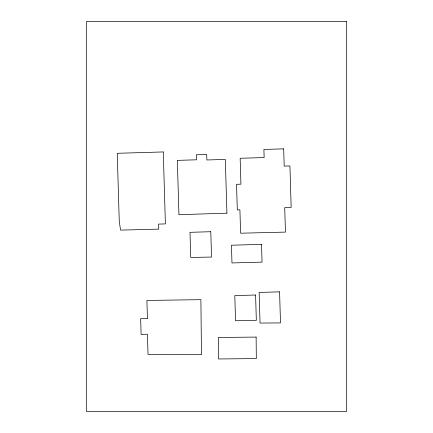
<?xml version="1.0" encoding="UTF-8"?>
<svg xmlns="http://www.w3.org/2000/svg" width="433" height="433" viewBox="0 0 433 433"><rect width="100%" height="100%" fill="white"/><g stroke="black" fill="none" stroke-linecap="round" stroke-linejoin="round"><path stroke-width="0.65" d="M226.908 213.177L178.937 214.687L177.335 160.372L196.447 159.809L196.301 154.792L206.709 154.489L206.871 159.977L225.322 159.431L226.908 213.177M163.273 151.94L117.246 153.298L119.259 221.398L120.569 230.129L158.77 229.122L158.619 224.099L165.395 223.899L163.273 151.94M283.675 148.855L263.903 149.439L264.141 157.563L240.153 158.272L240.916 184.177L236.548 184.306L237.306 209.902L239.909 209.826L240.602 233.203L285.444 232.11L284.719 207.661L291.16 207.472L289.931 165.931L284.183 166.099L283.675 148.855M210.779 231.715L189.984 232.326L190.726 257.44L211.526 257.061L210.779 231.715M261.527 244.342L231.449 245.23L231.974 262.95L262.052 262.122L261.527 244.342M279.583 291.847L259.14 292.448L260.044 323.056L280.497 322.921L279.583 291.847M255.589 295.008L234.794 295.625L235.536 320.739L256.336 320.36L255.589 295.008M147.431 318.428L140.655 318.628L141.12 334.4L147.426 334.211L148.021 354.308L201.464 354.714L200.89 299.663L146.895 300.442L147.431 318.428M256.12 337.08L218.313 337.475L218.513 358.973L256.32 358.578L256.12 337.08M346.687 21.65L86.313 21.65L86.313 411.35L346.687 411.35L346.687 21.65"/></g></svg>
